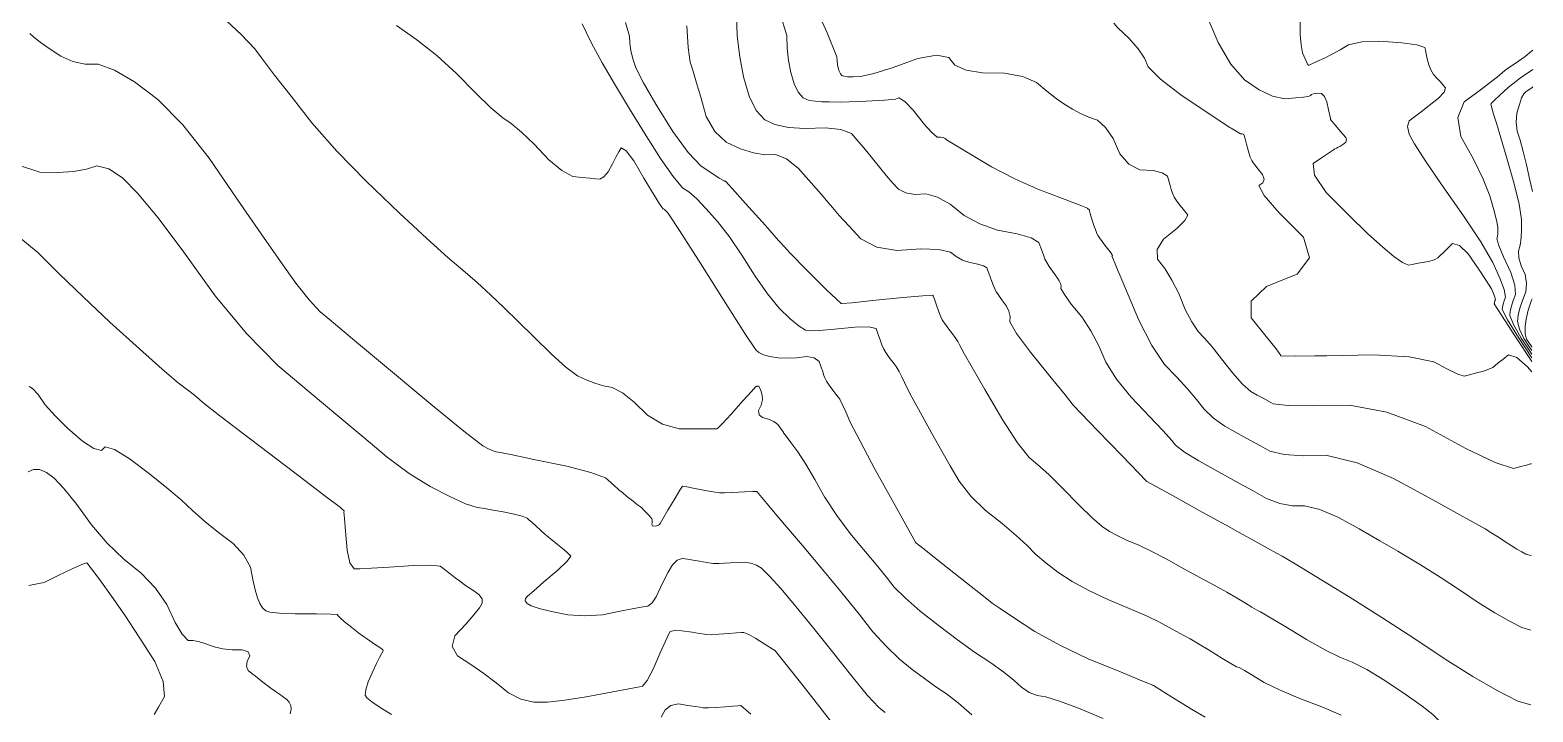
# Model space of a CAD drawing. Header units: inches. Extents: x 1337389 to 1347141, y 407035 to 414577.
# Drawn here: x 1346448 to 1347129, y 410842 to 411151 of the extents above; entities that cross this region are included whole.
import ezdxf

# ---------------------------------------------------------------- set-up
doc = ezdxf.new("R2010")
doc.units = ezdxf.units.IN
doc.header["$MEASUREMENT"] = 0
doc.layers.add('Topo', color=7, linetype='Continuous', lineweight=15, true_color=0x459900)

msp = doc.modelspace()

# ---------------------------------------------------------------- linework, layer by layer
at = {"layer": 'Topo'}
for p, q in [((1346897.971, 411081.7718, 915), (1346902.504, 411079.7631, 915)), ((1347128.6785, 411007.2585, 950), (1347128.575, 411007.376, 950))]:
    msp.add_line(p, q, dxfattribs=at)
for points, elevation in [([(1346845.521, 411136.107), (1346839.2111, 411133.8839), (1346830.5411, 411131.191), (1346824.4931, 411129.784), (1346821.065, 411129.6612), (1346818.5129, 411129.7), (1346816.8341, 411129.8999), (1346816.0309, 411130.2609), (1346815.3511, 411131.0078), (1346814.796, 411132.14), (1346814.3639, 411133.6579), (1346814.0549, 411135.243), (1346813.8688, 411136.896), (1346813.8039, 411138.6161), (1346809.2811, 411149.5242), (1346800.2969, 411169.6202)], 920), ([(1347006.9839, 411122.897), (1347005.074, 411123.794), (1346998.4231, 411128.2731), (1346992.2198, 411135.3961), (1346986.465, 411145.164), (1346981.1561, 411157.576), (1346976.8011, 411166.6222), (1346973.4059, 411172.2889)], 930), ([(1346534.9491, 411157.0879), (1346543.8379, 411148.783), (1346550.0249, 411142.277), (1346553.509, 411137.5689), (1346558.972, 411130.4193), (1346566.412, 411120.8249), (1346575.83, 411108.7889), (1346587.1629, 411095.948), (1346600.4119, 411082.3029), (1346615.577, 411067.8529), (1346627.944, 411056.3329), (1346637.5139, 411047.7421), (1346644.286, 411042.0798), (1346650.7551, 411036.428), (1346656.9212, 411030.7839), (1346662.784, 411025.1481), (1346669.3241, 411018.7979), (1346676.5399, 411011.7311), (1346684.4329, 411003.949), (1346691.0039, 410998.1202), (1346696.254, 410994.244), (1346700.182, 410992.322), (1346704.108, 410990.8041), (1346708.0309, 410989.69), (1346711.953, 410988.9819), (1346716.585, 410986.5179), (1346721.928, 410982.298), (1346727.9831, 410976.323), (1346734.779, 410972.303), (1346742.3171, 410970.2372), (1346750.5979, 410970.126), (1346756.2769, 410970.1219), (1346759.3558, 410970.2271), (1346759.8349, 410970.4401), (1346761.9948, 410972.6398), (1346765.8381, 410976.827), (1346771.362, 410983.0009), (1346775.1092, 410987.159), (1346777.0781, 410989.3029), (1346777.269, 410989.4299), (1346777.4661, 410989.506), (1346777.6699, 410989.53), (1346777.8811, 410989.5021), (1346778.07, 410989.489), (1346778.237, 410989.49), (1346778.3831, 410989.5049), (1346778.7149, 410988.8412), (1346779.233, 410987.4988), (1346779.937, 410985.4791), (1346780.0169, 410983.298), (1346779.4731, 410980.9571), (1346778.305, 410978.4538), (1346778.4761, 410976.557), (1346779.9869, 410975.2669), (1346782.8381, 410974.583), (1346785.154, 410973.5631), (1346786.9371, 410972.208), (1346788.186, 410970.5179), (1346789.0259, 410969.38), (1346789.4569, 410968.797), (1346789.4799, 410968.7668), (1346789.516, 410968.6968), (1346789.5659, 410968.589), (1346789.63, 410968.4422), (1346790.7369, 410966.9229), (1346792.887, 410964.0339), (1346796.0809, 410959.773), (1346799.7231, 410954.1981), (1346803.8131, 410947.309), (1346808.3521, 410939.1048), (1346808.4531, 410938.949)], 885), ([(1346808.647, 411106.588), (1346808.589, 411106.5939), (1346799.4392, 411106.267), (1346791.8011, 411106.7401), (1346785.674, 411108.0139), (1346781.0581, 411110.0891), (1346777.154, 411114.378), (1346773.963, 411120.882), (1346771.485, 411129.5999), (1346769.7102, 411138.7061), (1346768.6389, 411148.1991), (1346768.271, 411158.0799)], 910), ([(1346787.9501, 411158.6269), (1346791.0379, 411148.3481), (1346791.2541, 411142.5471), (1346791.883, 411136.9739), (1346792.9249, 411131.6289), (1346794.38, 411126.5109), (1346796.253, 411122.6931), (1346798.5438, 411120.1749), (1346801.2538, 411118.9569), (1346806.9131, 411118.2829), (1346810.3991, 411118.2298)], 915), ([(1346448.0189, 411149.286), (1346449.822, 411147.6578), (1346452.7731, 411145.3991), (1346456.873, 411142.508), (1346462.1219, 411138.9869), (1346467.565, 411136.625), (1346473.202, 411135.424), (1346479.0342, 411135.383), (1346486.4541, 411132.695), (1346495.4639, 411127.3609), (1346506.0633, 411119.3792), (1346517.362, 411107.8608), (1346529.363, 411092.806), (1346542.0639, 411074.213), (1346552.847, 411058.5882), (1346561.7119, 411045.9299), (1346568.66, 411036.2401), (1346574.6309, 411028.655), (1346579.625, 411023.1749), (1346583.6428, 411019.8), (1346593.3381, 411011.701), (1346608.711, 410998.8771), (1346629.7631, 410981.328), (1346644.648, 410969.197), (1346653.366, 410962.483), (1346655.9181, 410961.1869), (1346657.9389, 410960.281), (1346659.4308, 410959.7659), (1346660.3919, 410959.6421), (1346666.0459, 410958.5121), (1346676.392, 410956.3759), (1346691.4319, 410953.2351), (1346702.2661, 410950.4339), (1346708.8951, 410947.973), (1346711.319, 410945.852), (1346713.1679, 410944.224), (1346714.444, 410943.089), (1346715.145, 410942.447), (1346716.543, 410941.2907), (1346718.6361, 410939.6201), (1346721.426, 410937.4342), (1346723.469, 410935.8271), (1346724.767, 410934.797), (1346725.32, 410934.3451), (1346726.122, 410933.58), (1346727.1749, 410932.503), (1346728.477, 410931.1131), (1346729.3912, 410930.0671), (1346729.9148, 410929.3648), (1346730.051, 410929.007), (1346730.0869, 410928.4681), (1346730.023, 410927.749), (1346729.8593, 410926.8479), (1346730.142, 410926.307), (1346730.8721, 410926.1249), (1346732.0488, 410926.3021), (1346732.8981, 410926.566), (1346733.4169, 410926.917), (1346733.608, 410927.3561), (1346734.8369, 410929.4829), (1346737.104, 410933.3001), (1346740.4092, 410938.8059), (1346742.6381, 410942.4731), (1346743.7919, 410944.2999), (1346743.871, 410944.2879), (1346745.753, 410943.932), (1346749.438, 410943.2308), (1346754.9271, 410942.1869), (1346758.656, 410941.496), (1346760.6239, 410941.1581), (1346760.832, 410941.174), (1346762.7891, 410941.256), (1346766.495, 410941.404), (1346771.95, 410941.6192), (1346775.6109, 410941.7461), (1346777.4788, 410941.7859), (1346777.555, 410941.7379), (1346782.058, 410936.4158), (1346787.507, 410929.9509)], 880), ([(1346980.662, 410839.537), (1346974.4109, 410843.27), (1346965.8329, 410848.567), (1346960.0939, 410852.1111), (1346957.193, 410853.8999), (1346957.1309, 410853.9341), (1346957.0601, 410853.9729), (1346956.982, 410854.0159), (1346956.895, 410854.0641), (1346951.98, 410856.087), (1346942.236, 410860.0842), (1346927.662, 410866.056), (1346914.73, 410872.1661), (1346903.438, 410878.4119), (1346893.788, 410884.795), (1346887.3381, 410889.0658), (1346884.0901, 410891.2261), (1346884.044, 410891.274), (1346880.1759, 410894.3469), (1346872.4868, 410900.443), (1346860.9751, 410909.5641), (1346853.291, 410915.6619), (1346849.4341, 410918.737), (1346849.4039, 410918.79), (1346846.325, 410924.3481), (1346840.1971, 410935.4111), (1346831.0222, 410951.9789), (1346824.2298, 410964.587), (1346819.8232, 410973.234), (1346817.8, 410977.921), (1346816.2099, 410981.366), (1346815.0541, 410983.569), (1346814.33, 410984.532), (1346813.3009, 410985.9131), (1346811.9672, 410987.714), (1346810.328, 410989.9329), (1346809.1031, 410991.781), (1346808.2931, 410993.2572), (1346807.8981, 410994.3609), (1346807.3291, 410995.9741), (1346806.5851, 410998.097), (1346805.667, 411000.7289), (1346803.5091, 411002.3249), (1346800.1091, 411002.8862), (1346795.4691, 411002.4092), (1346791.1381, 411002.2549), (1346787.116, 411002.424), (1346783.403, 411002.9151), (1346780.4869, 411003.6751), (1346778.3671, 411004.706), (1346777.044, 411006.0059), (1346772.0479, 411013.4151), (1346763.378, 411026.9339), (1346751.035, 411046.5611), (1346742.5149, 411059.9771), (1346737.8171, 411067.181), (1346736.941, 411068.174), (1346736.193, 411068.942), (1346735.5729, 411069.4859), (1346735.08, 411069.806), (1346734.34, 411070.6779), (1346733.3509, 411072.1031), (1346732.1149, 411074.0789), (1346729.7589, 411077.9769), (1346726.284, 411083.795), (1346721.69, 411091.534), (1346718.2779, 411096.0821), (1346716.0478, 411097.4388), (1346715, 411095.6042), (1346713.6629, 411093.1838), (1346712.0374, 411090.1789), (1346710.121, 411086.5891), (1346708.214, 411084.2721), (1346706.316, 411083.229), (1346704.4272, 411083.4598), (1346701.7701, 411083.7531), (1346698.3449, 411084.1058), (1346694.1508, 411084.5211), (1346689.1259, 411087.152), (1346683.2719, 411091.9988), (1346676.587, 411099.0629), (1346670.8759, 411104.5841), (1346666.1389, 411108.5641), (1346662.376, 411111.002), (1346656.9971, 411115.5829), (1346650.0021, 411122.308), (1346641.3901, 411131.1779), (1346632.5461, 411139.227), (1346623.47, 411146.456), (1346614.161, 411152.8648)], 890), ([(1346698.366, 411153.592), (1346702.3591, 411145.2), (1346707.374, 411135.919), (1346713.4111, 411125.7488), (1346719.823, 411115.1531), (1346726.611, 411104.1278), (1346733.7751, 411092.677), (1346739.5021, 411084.4252), (1346743.7919, 411079.3719), (1346746.6461, 411077.518), (1346750.239, 411074.3651), (1346754.5731, 411069.914), (1346759.646, 411064.1631), (1346765.0291, 411057.148), (1346770.7221, 411048.866), (1346776.726, 411039.32), (1346782.377, 411031.334), (1346787.6769, 411024.91), (1346792.625, 411020.047), (1346796.589, 411016.7169), (1346799.571, 411014.9201), (1346801.5691, 411014.6559), (1346805.9461, 411014.7921), (1346812.701, 411015.329), (1346821.836, 411016.266), (1346828.0991, 411016.3939), (1346831.4911, 411015.7109), (1346832.011, 411014.219), (1346832.6249, 411012.4781), (1346833.333, 411010.487), (1346834.1351, 411008.2479), (1346834.9852, 411006.3279), (1346835.884, 411004.726), (1346836.831, 411003.444), (1346837.9379, 411001.957), (1346839.203, 411000.2659), (1346840.6269, 410998.372), (1346841.9589, 410996.2228), (1346843.1991, 410993.8211), (1346844.3461, 410991.1641), (1346846.8449, 410986.2608), (1346850.6949, 410979.1132), (1346855.8971, 410969.72), (1346860.7099, 410961.1392), (1346865.133, 410953.372), (1346869.1672, 410946.4173), (1346874.4189, 410939.751), (1346880.8891, 410933.3711), (1346888.5771, 410927.2798), (1346894.9461, 410921.9309), (1346899.9948, 410917.326), (1346903.725, 410913.464), (1346908.3578, 410909.4699), (1346913.8939, 410905.3429), (1346920.3342, 410901.084), (1346927.8679, 410896.9161), (1346936.4971, 410892.8391), (1346946.2221, 410888.8539), (1346954.043, 410885.4591), (1346959.9612, 410882.6529), (1346963.977, 410880.437), (1346967.619, 410878.427), (1346970.888, 410876.624), (1346973.7841, 410875.0259), (1346977.619, 410872.7852), (1346982.3949, 410869.8978), (1346988.1112, 410866.368), (1346992.277, 410863.8811), (1346994.892, 410862.437), (1346995.957, 410862.0362), (1346998.3831, 410860.7241), (1347002.1709, 410858.501), (1347007.3201, 410855.3681), (1347014.2669, 410851.954), (1347023.0132, 410848.2569), (1347033.558, 410844.28), (1347042.2072, 410840.5422)], 895), ([(1347005.729, 410887.303), (1347005.1971, 410887.503), (1347003.8909, 410888.2249), (1347001.8109, 410889.4671), (1346998.9571, 410891.229), (1346995.145, 410893.458), (1346990.3738, 410896.153), (1346984.6459, 410899.3131), (1346978.1781, 410902.882), (1346970.9719, 410906.8579), (1346963.028, 410911.2418), (1346956.106, 410914.831), (1346950.2081, 410917.624), (1346945.332, 410919.622), (1346941.0061, 410921.666), (1346937.2291, 410923.7559), (1346933.9998, 410925.8909), (1346929.3771, 410929.8731), (1346923.3588, 410935.7019), (1346915.9458, 410943.3781), (1346909.7159, 410949.516), (1346904.6679, 410954.1161), (1346900.8032, 410957.179), (1346895.5468, 410963.8389), (1346888.9001, 410974.0981), (1346880.863, 410987.9541), (1346875.0951, 410997.9309), (1346871.5971, 411004.0291), (1346870.368, 411006.247), (1346869.459, 411007.9348), (1346868.8691, 411009.0931), (1346868.598, 411009.7209), (1346867.7089, 411011.0811), (1346866.2011, 411013.175), (1346864.076, 411016.0009), (1346862.5741, 411018.001), (1346861.6949, 411019.1729), (1346861.44, 411019.5189), (1346860.8671, 411020.875), (1346859.9759, 411023.2402), (1346858.7679, 411026.6138), (1346857.9221, 411028.9808), (1346857.437, 411030.341), (1346857.3141, 411030.6941), (1346852.6889, 411030.4621), (1346843.562, 411029.647), (1346829.9331, 411028.249), (1346820.7529, 411027.3289), (1346816.0208, 411026.8881), (1346815.7381, 411026.9249), (1346813.4349, 411029.0281), (1346809.112, 411033.197), (1346802.7689, 411039.4311), (1346797.8921, 411044.2799), (1346794.4799, 411047.7441), (1346792.533, 411049.8229), (1346791.2042, 411051.249), (1346790.492, 411052.022), (1346790.398, 411052.142), (1346787.3449, 411055.5659), (1346781.3342, 411062.2939), (1346772.364, 411072.3251), (1346766.334, 411079.011), (1346763.2441, 411082.3509), (1346763.093, 411082.3458), (1346762.89, 411082.3881), (1346762.636, 411082.4779), (1346762.3309, 411082.615), (1346760.49, 411083.7699), (1346757.1132, 411085.9429), (1346752.201, 411089.1339), (1346746.326, 411095.4181), (1346739.4881, 411104.795), (1346731.6868, 411117.2661), (1346726.0621, 411126.9219), (1346722.612, 411133.7629), (1346721.3381, 411137.7902), (1346720.452, 411141.5101), (1346719.9519, 411144.9221), (1346719.8401, 411148.0272), (1346717.91, 411154.2869)], 900), ([(1347128.1189, 410845.1767), (1347122.2621, 410846.844), (1347112.904, 410851.6389), (1347101.946, 410857.9949), (1347089.388, 410865.9109), (1347075.231, 410875.388), (1347060.7391, 410884.779), (1347045.9121, 410894.084), (1347030.7519, 410903.304), (1347020.6369, 410909.4551), (1347015.5672, 410912.537), (1347015.5308, 410912.5554), (1347015.495, 410912.5642), (1347013.302, 410913.767), (1347008.9432, 410916.174), (1347002.411, 410919.7851), (1346997.386, 410922.562), (1346993.867, 410924.5059), (1346991.8541, 410925.616), (1346986.5541, 410928.5411), (1346977.9671, 410933.279), (1346966.094, 410939.8309), (1346958.1691, 410944.203), (1346954.1929, 410946.395), (1346954.1556, 410946.4106), (1346954.1151, 410946.4334), (1346950.3958, 410950.2771), (1346942.9929, 410957.9401), (1346931.8973, 410969.43), (1346924.4858, 410977.1009), (1346920.7591, 410980.953), (1346920.717, 410980.986), (1346920.6401, 410981.0918), (1346920.5299, 410981.27), (1346920.3839, 410981.521), (1346917.1531, 410985.5341), (1346910.836, 410993.309), (1346901.4331, 411004.847), (1346895.201, 411013.317), (1346892.1411, 411018.7198), (1346892.2509, 411021.056), (1346891.7388, 411023.42), (1346890.6041, 411025.8111), (1346888.847, 411028.2321), (1346887.4931, 411030.1061), (1346886.5411, 411031.4331), (1346885.9929, 411032.215), (1346885.279, 411033.6569), (1346884.4008, 411035.7599), (1346883.359, 411038.523), (1346882.551, 411040.6812), (1346881.977, 411042.2328), (1346881.6372, 411043.1809), (1346880.189, 411044.0391), (1346877.635, 411044.807), (1346873.972, 411045.4849), (1346870.6849, 411046.6228), (1346867.773, 411048.2211), (1346865.237, 411050.2802), (1346859.925, 411051.4331), (1346851.839, 411051.681), (1346840.979, 411051.0241), (1346831.9048, 411052.544), (1346824.619, 411056.24), (1346819.1199, 411062.1119), (1346814.8271, 411066.8252), (1346811.7409, 411070.3773), (1346809.8611, 411072.7699), (1346806.6728, 411076.529), (1346802.1759, 411081.6549), (1346796.371, 411088.1471), (1346790.9509, 411092.4199), (1346785.916, 411094.4732), (1346781.266, 411094.3059), (1346775.9921, 411095.173), (1346770.0931, 411097.071), (1346763.571, 411100.003), (1346758.3969, 411104.865), (1346754.569, 411111.6589), (1346752.0892, 411120.3828), (1346750.0549, 411127.4012), (1346748.468, 411132.7122), (1346747.3281, 411136.317), (1346746.4139, 411142.9809), (1346745.725, 411152.7059)], 905), ([(1346992.342, 411106.37), (1346991.826, 411106.681), (1346982.8249, 411112.5701), (1346969.67, 411121.43), (1346960.3451, 411128.633), (1346954.8511, 411134.179), (1346953.1881, 411138.0689), (1346950.305, 411142.3379), (1346946.2021, 411146.9859), (1346940.8809, 411152.0129), (1346939.1749, 411153.9392)], 925), ([(1347128.6614, 411002.3076), (1347122.545, 411011.5517), (1347117.5528, 411019.5711), (1347115.134, 411024.1791), (1347115.2862, 411025.3748), (1347115.603, 411026.721), (1347116.084, 411028.2169), (1347116.7292, 411029.862), (1347116.0891, 411033.285), (1347114.163, 411038.4849), (1347110.952, 411045.4629), (1347105.48, 411054.8499), (1347097.749, 411066.646), (1347087.7581, 411080.8501), (1347080.3121, 411091.746), (1347075.41, 411099.334), (1347073.0529, 411103.6121), (1347072.28, 411107.0571), (1347073.0922, 411109.668), (1347075.4891, 411111.4449), (1347078.506, 411113.7541), (1347082.1441, 411116.5962), (1347086.402, 411119.9689), (1347088.8741, 411122.64), (1347089.56, 411124.6079), (1347088.4591, 411125.873), (1347087.192, 411127.3059), (1347085.758, 411128.9052), (1347084.158, 411130.6721), (1347082.8789, 411132.742), (1347081.921, 411135.116), (1347081.2841, 411137.793), (1347080.7722, 411139.995), (1347080.3851, 411141.72), (1347080.1222, 411142.97), (1347076.567, 411144.0522), (1347069.7201, 411144.9681), (1347059.5788, 411145.7169), (1347051.5531, 411145.455), (1347045.64, 411144.1839), (1347041.8409, 411141.902), (1347038.169, 411139.8609), (1347034.6261, 411138.061), (1347031.21, 411136.5029), (1347028.897, 411135.461), (1347027.6859, 411134.936), (1347027.5771, 411134.9281), (1347027.4561, 411134.9548), (1347027.323, 411135.0179), (1347027.177, 411135.116), (1347026.708, 411136.0511), (1347025.9149, 411137.8229), (1347024.7989, 411140.4319), (1347024.052, 411144.07), (1347023.672, 411148.7358), (1347023.66, 411154.4309)], 935), ([(1347129.143, 411141.7704), (1347128.556, 411141.2589), (1347125.5932, 411138.8939), (1347122.6261, 411136.7411), (1347119.656, 411134.8003), (1347117.2051, 411133.0799), (1347115.275, 411131.58), (1347113.8629, 411130.3011), (1347110.5129, 411127.6609), (1347105.2229, 411123.6609), (1347097.993, 411118.3), (1347095.071, 411111.2811), (1347096.456, 411102.605), (1347102.1491, 411092.272), (1347106.5431, 411083.2948), (1347109.6389, 411075.675), (1347111.4381, 411069.411), (1347112.641, 411064.689), (1347113.25, 411061.508), (1347113.2638, 411059.867), (1347113.1881, 411058.448), (1347113.0209, 411057.2499), (1347112.765, 411056.273), (1347113.6919, 411053.2351), (1347115.8029, 411048.1361), (1347119.0982, 411040.9761), (1347120.9339, 411035.281), (1347121.3099, 411031.0529), (1347120.227, 411028.2899), (1347119.4188, 411025.7781), (1347118.887, 411023.5181), (1347118.631, 411021.5091), (1347120.267, 411017.4381), (1347123.796, 411011.3059), (1347128.6671, 411003.9448)], 940), ([(1346899.3249, 411129.1681), (1346897.818, 411129.8061), (1346889.673, 411131.2321), (1346879.788, 411131.3719), (1346872.2969, 411132.6131), (1346867.199, 411134.9548), (1346864.4952, 411138.397), (1346858.9289, 411139.366), (1346850.5012, 411137.862), (1346845.521, 411136.107)], 920), ([(1347128.496, 410954.4006), (1347128.0371, 410954.28), (1347126.26, 410953.806), (1347123.6742, 410953.114), (1347120.2812, 410952.2019), (1347111.957, 410954.915), (1347098.7011, 410961.252), (1347080.5152, 410971.2139), (1347062.969, 410977.7629), (1347046.0621, 410980.9), (1347029.7953, 410980.625), (1347018.2459, 410980.8319), (1347011.4129, 410981.5199), (1347009.2979, 410982.689), (1347006.9051, 410984.0119), (1347004.2361, 410985.488), (1347001.288, 410987.1169), (1346997.6121, 410990.406), (1346993.206, 410995.356), (1346988.0699, 411001.965), (1346983.7241, 411007.328), (1346980.168, 411011.4449), (1346977.4022, 411014.3149), (1346974.5548, 411018.6029), (1346971.627, 411024.3089), (1346968.6201, 411031.4321), (1346965.526, 411037.5841), (1346962.347, 411042.7628), (1346959.081, 411046.9711), (1346958.887, 411051.406), (1346961.7641, 411056.0691), (1346967.712, 411060.959), (1346971.3689, 411064.6079), (1346972.7329, 411067.0141), (1346971.805, 411068.1801), (1346970.6712, 411069.618), (1346969.3301, 411071.331), (1346967.7828, 411073.318), (1346966.5921, 411075.1961), (1346965.7558, 411076.966), (1346965.276, 411078.628), (1346964.7569, 411080.46), (1346964.2, 411082.4611), (1346963.6048, 411084.6319), (1346961.217, 411086.208), (1346957.0381, 411087.19), (1346951.0669, 411087.5771), (1346946.049, 411090.1119), (1346941.985, 411094.7939), (1346938.8749, 411101.6219), (1346935.486, 411106.6677), (1346931.82, 411109.9309), (1346927.875, 411111.4112), (1346924.093, 411113.0869), (1346920.4721, 411114.9591), (1346917.0141, 411117.026), (1346913.1531, 411119.737), (1346908.89, 411123.0927), (1346904.224, 411127.0929), (1346899.3249, 411129.1681)], 920), ([(1347127.6089, 411007.1909), (1347125.0481, 411011.061), (1347122.9811, 411015.3059), (1347122.1278, 411018.8389), (1347122.488, 411021.661), (1347123.2351, 411024.835), (1347124.3689, 411028.3629), (1347125.8911, 411032.2442), (1347126.2971, 411036.1521), (1347125.588, 411040.089), (1347123.763, 411044.0538), (1347122.7808, 411047.5902), (1347122.6419, 411050.6971), (1347123.346, 411053.3749), (1347123.803, 411056.6591), (1347124.011, 411060.549), (1347123.972, 411065.0442), (1347122.8311, 411071.9279), (1347120.586, 411081.2), (1347117.2391, 411092.86), (1347114.574, 411102.0031), (1347112.5929, 411108.6289), (1347111.294, 411112.738), (1347110.4589, 411115.5859), (1347110.088, 411117.175), (1347110.1802, 411117.5029), (1347111.5191, 411118.88), (1347114.1062, 411121.3071), (1347117.9411, 411124.783), (1347123.5571, 411129.0999), (1347129.1126, 411132.9732)], 945), ([(1347128.6558, 411000.6707), (1347121.2941, 411011.797), (1347114.839, 411021.7041), (1347111.637, 411026.8491), (1347111.6858, 411027.2319), (1347111.7871, 411027.6641), (1347111.9411, 411028.144), (1347112.148, 411028.6709), (1347111.943, 411029.7692), (1347111.3249, 411031.4359), (1347110.2961, 411033.6739), (1347108.022, 411037.4219), (1347104.504, 411042.6821), (1347099.7419, 411049.4519), (1347095.8169, 411053.2479), (1347092.7301, 411054.07), (1347090.481, 411051.918), (1347088.6249, 411050.1269), (1347087.163, 411048.699), (1347086.095, 411047.6331), (1347084.3709, 411046.744), (1347081.9898, 411046.0318), (1347078.954, 411045.4969), (1347076.413, 411045.0369), (1347074.369, 411044.6529), (1347072.821, 411044.3441), (1347070.0871, 411045.543), (1347066.166, 411048.25), (1347061.0601, 411052.467), (1347054.25, 411058.699), (1347045.7359, 411066.947), (1347035.519, 411077.211), (1347030.134, 411085.0249), (1347029.5821, 411090.3881), (1347033.8619, 411093.3009), (1347036.9339, 411095.3661), (1347038.7961, 411096.5821), (1347039.449, 411096.951), (1347040.1449, 411097.329), (1347040.884, 411097.7169), (1347041.6651, 411098.114), (1347042.518, 411098.6411), (1347043.4419, 411099.3), (1347044.438, 411100.088), (1347044.7281, 411101.0441), (1347044.3131, 411102.1649), (1347043.193, 411103.4529), (1347041.939, 411104.9031), (1347040.5519, 411106.5152), (1347039.031, 411108.2888), (1347037.993, 411109.5751), (1347037.4359, 411110.374), (1347037.3619, 411110.6851), (1347037.058, 411112.1079), (1347036.523, 411114.642), (1347035.7581, 411118.288), (1347034.7039, 411120.7579), (1347033.3619, 411122.053), (1347031.732, 411122.174), (1347030.441, 411122.1321), (1347029.49, 411121.927), (1347028.879, 411121.5599), (1347028.289, 411121.232), (1347027.7189, 411120.943), (1347027.17, 411120.6921), (1347025.149, 411120.4), (1347021.6551, 411120.066), (1347016.6899, 411119.6899), (1347011.1631, 411120.9331), (1347006.9839, 411122.897)], 930), ([(1347128.9216, 411077.6528), (1347127.676, 411082.8589), (1347126.179, 411089.8169), (1347124.7439, 411095.837), (1347123.3731, 411100.918), (1347122.0639, 411105.06), (1347121.5621, 411109.149), (1347121.8681, 411113.184), (1347122.9801, 411117.1661), (1347124.03, 411120.099), (1347125.0172, 411121.985), (1347125.9409, 411122.822), (1347128.8321, 411124.867), (1347129.0852, 411125.0365)], 950), ([(1346810.3991, 411118.2298), (1346815.521, 411118.1521), (1346827.078, 411118.5661), (1346835.3181, 411119.0299), (1346840.2399, 411119.545), (1346841.844, 411120.11), (1346844.512, 411118.4511), (1346848.245, 411114.568), (1346852.8251, 411108.739)], 915), ([(1346852.8251, 411108.739), (1346853.0429, 411108.4609), (1346856.716, 411104.3821), (1346859.265, 411102.333), (1346860.6899, 411102.3132), (1346861.864, 411102.1071), (1346862.7871, 411101.7161), (1346863.46, 411101.1401), (1346867.1811, 411098.799), (1346873.9521, 411094.693), (1346883.7709, 411088.823), (1346894.051, 411083.5089), (1346897.971, 411081.7718)], 915), ([(1346827.3831, 411095.789), (1346826.001, 411097.4921), (1346823.019, 411101.0151), (1346820.3782, 411103.9678), (1346815.5679, 411105.828), (1346808.647, 411106.588)], 910), ([(1347015.8751, 411037.608), (1347022.3601, 411040.236), (1347027.9308, 411047.682), (1347025.196, 411056.9509), (1347014.1549, 411068.0428), (1347007.3989, 411075.8492), (1347004.928, 411080.369), (1347006.742, 411081.604), (1347007.3011, 411083.265), (1347006.6031, 411085.3539), (1347004.6501, 411087.869), (1347003.1832, 411089.7629), (1347002.2011, 411091.0341), (1347001.7049, 411091.6819), (1347001.0619, 411093.255), (1347000.2729, 411095.7511), (1346999.3381, 411099.1699), (1346998.676, 411101.5919), (1346998.2878, 411103.0162), (1346998.175, 411103.442), (1346997.8681, 411103.7081), (1346997.368, 411103.8151), (1346996.674, 411103.7631), (1346992.342, 411106.37)], 925), ([(1347046.317, 410927.1111), (1347040.7529, 410930.1589), (1347032.521, 410933.6449), (1347025.6891, 410935.3429), (1347020.2571, 410935.2511), (1347014.5029, 410936.3691), (1347008.425, 410938.6971), (1347002.0249, 410942.2351), (1346994.785, 410946.2371), (1346986.7069, 410950.7041), (1346977.7891, 410955.6341), (1346971.2751, 410959.653), (1346967.1649, 410962.7601), (1346965.4589, 410964.9551), (1346961.539, 410969.306), (1346955.404, 410975.813), (1346947.054, 410984.4761), (1346940.456, 410992.6929), (1346935.6108, 411000.4641), (1346932.5179, 411007.789), (1346928.879, 411014.6049), (1346924.6919, 411020.911), (1346919.9581, 411026.7073), (1346916.822, 411030.9669), (1346915.2808, 411033.6899), (1346915.337, 411034.8771), (1346915.0862, 411036.0659), (1346914.528, 411037.2571), (1346913.6619, 411038.4491), (1346912.6121, 411039.9179), (1346911.3769, 411041.6621), (1346909.958, 411043.6839), (1346908.836, 411045.4991), (1346908.01, 411047.107), (1346907.4811, 411048.5101), (1346906.8511, 411050.2179), (1346906.1199, 411052.232), (1346905.2868, 411054.5508), (1346901.7449, 411056.6508), (1346895.4922, 411058.531), (1346886.5281, 411060.1909), (1346878.483, 411062.9769), (1346871.3558, 411066.8881), (1346865.1469, 411071.9259), (1346859.3641, 411075.185), (1346854.007, 411076.6661), (1346849.076, 411076.367), (1346844.9559, 411077.057), (1346841.648, 411078.735), (1346839.1512, 411081.4021), (1346836.265, 411084.7341), (1346832.9889, 411088.7332), (1346829.3241, 411093.3978), (1346827.3831, 411095.789)], 910), ([(1346441.9919, 411089.9409), (1346452.6761, 411086.4061), (1346460.8861, 411086.348), (1346467.9209, 411086.8049), (1346473.78, 411087.7761), (1346478.4639, 411089.2609), (1346483.872, 411087.9541), (1346490.0039, 411083.853), (1346496.8588, 411076.9589), (1346506.1571, 411065.77), (1346517.8978, 411050.284), (1346532.0809, 411030.5011), (1346546.2589, 411013.3459), (1346560.4319, 410998.818), (1346574.599, 410986.9171), (1346587.57, 410976.0439), (1346599.345, 410966.1969), (1346609.9252, 410957.3789), (1346619.959, 410949.9849), (1346629.4469, 410944.017), (1346638.3911, 410939.4729), (1346645.4771, 410936.2989), (1346650.7039, 410934.493), (1346654.0741, 410934.0571), (1346658.001, 410933.415), (1346662.4858, 410932.5669), (1346667.528, 410931.514), (1346671.1611, 410930.5751), (1346673.3829, 410929.7499), (1346674.196, 410929.039), (1346675.494, 410927.8718), (1346677.2779, 410926.2507), (1346679.5468, 410924.174), (1346681.4122, 410922.5141), (1346682.8709, 410921.271), (1346683.925, 410920.4462), (1346685.375, 410919.2831), (1346687.223, 410917.7829), (1346689.4668, 410915.946), (1346691.2011, 410914.467), (1346692.425, 410913.3469), (1346693.1389, 410912.5852), (1346691.475, 410910.255), (1346687.4341, 410906.3569), (1346681.014, 410900.89), (1346676.405, 410896.8949), (1346673.607, 410894.371), (1346672.62, 410893.318), (1346672.5498, 410892.2449), (1346673.397, 410891.1521), (1346675.1611, 410890.0379), (1346678.8302, 410888.7971), (1346684.4029, 410887.428), (1346691.8799, 410885.9319), (1346699.5771, 410885.4619), (1346707.4921, 410886.0179), (1346715.627, 410887.6001), (1346721.767, 410888.762), (1346725.9131, 410889.5049), (1346728.064, 410889.8281), (1346730.072, 410891.361), (1346731.938, 410894.104), (1346733.6599, 410898.0579), (1346735.4671, 410901.7909), (1346737.3592, 410905.304), (1346739.335, 410908.5961), (1346741.4341, 410910.671), (1346743.657, 410911.5282), (1346746.0019, 410911.1678), (1346748.642, 410910.723), (1346751.5761, 410910.1931), (1346754.804, 410909.5789), (1346757.758, 410909.231), (1346760.438, 410909.1481), (1346762.8449, 410909.3321), (1346765.5371, 410909.498), (1346768.5141, 410909.645), (1346771.776, 410909.7731), (1346774.7011, 410909.3861), (1346777.2889, 410908.4829), (1346779.541, 410907.064), (1346783.2719, 410903.469), (1346788.4821, 410897.698), (1346795.1722, 410889.7499), (1346802.7341, 410880.5081), (1346811.1669, 410869.9722), (1346820.471, 410858.142), (1346827.6449, 410849.484), (1346832.6887, 410843.9989), (1346835.602, 410841.6869)], 875), ([(1346902.504, 411079.7631), (1346904.7921, 411078.7501), (1346915.9931, 411074.5471), (1346923.4891, 411071.6809), (1346927.2809, 411070.1521), (1346927.3679, 411069.9614), (1346927.4822, 411069.8301), (1346927.6219, 411069.7589), (1346927.789, 411069.7482), (1346927.9061, 411069.7209), (1346927.973, 411069.677), (1346927.9898, 411069.6161), (1346928.1721, 411068.9839), (1346928.519, 411067.7821), (1346929.031, 411066.0089), (1346929.599, 411064.1939), (1346930.2239, 411062.3368), (1346930.905, 411060.439), (1346931.3651, 411059.1589), (1346931.6019, 411058.4968), (1346931.6181, 411058.4549), (1346932.022, 411057.8679)], 915), ([(1346444.2151, 411056.2491), (1346451.6787, 411050.1211), (1346461.3119, 411040.4341), (1346472.2061, 411029.912), (1346484.36, 411018.5562), (1346497.7751, 411006.3661), (1346508.096, 410997.1969), (1346515.3239, 410991.0508), (1346519.458, 410987.928), (1346522.688, 410985.3978), (1346525.0119, 410983.4631), (1346526.4321, 410982.1219), (1346534.0941, 410976.1339), (1346547.9991, 410965.498), (1346568.1459, 410950.2163), (1346581.753, 410939.8811), (1346588.8201, 410934.492), (1346589.346, 410934.05), (1346589.7331, 410933.7251), (1346589.9799, 410933.5179), (1346590.086, 410933.4289), (1346590.1912, 410933.3531), (1346590.292, 410933.2899), (1346590.391, 410933.24), (1346590.443, 410933.1161), (1346590.4479, 410932.918), (1346590.407, 410932.647), (1346590.6188, 410929.613), (1346591.085, 410923.816), (1346591.8038, 410915.257), (1346593.118, 410909.572), (1346595.0249, 410906.7629), (1346597.527, 410906.829), (1346602.8349, 410907.1021), (1346610.9492, 410907.5812), (1346621.8691, 410908.2669), (1346629.5281, 410908.4258), (1346633.9289, 410908.0581), (1346635.069, 410907.165), (1346636.6011, 410905.9741), (1346638.5229, 410904.4871), (1346640.8371, 410902.702), (1346642.7011, 410901.2919), (1346644.1159, 410900.2559), (1346645.0821, 410899.5932), (1346646.6502, 410898.5279), (1346648.8191, 410897.06), (1346651.5898, 410895.1898), (1346653.013, 410893.242), (1346653.0891, 410891.2181), (1346651.8169, 410889.1172), (1346649.3209, 410885.958), (1346645.6, 410881.742), (1346640.6541, 410876.4682), (1346639.3878, 410871.6689), (1346641.8019, 410867.347), (1346647.8962, 410863.4999), (1346653.7759, 410859.441), (1346659.4409, 410855.1698), (1346664.891, 410850.687), (1346670.579, 410847.737), (1346676.5061, 410846.321), (1346682.6711, 410846.4381), (1346690.56, 410847.251), (1346700.1731, 410848.76), (1346711.5101, 410850.9649), (1346719.5521, 410852.5071), (1346724.3, 410853.3879), (1346725.7521, 410853.606), (1346727.8049, 410856.24), (1346730.4581, 410861.292), (1346733.7119, 410868.7601), (1346736.0971, 410874.098), (1346737.6131, 410877.307), (1346738.261, 410878.386), (1346740.2298, 410878.8698), (1346743.5211, 410878.7571), (1346748.1339, 410878.048), (1346751.531, 410877.5139), (1346753.7129, 410877.1549), (1346754.6801, 410876.971), (1346756.8599, 410876.966), (1346760.2519, 410877.1391), (1346764.8581, 410877.4911), (1346768.2849, 410877.74), (1346770.5334, 410877.8852), (1346771.6019, 410877.9271), (1346773.7909, 410877.025), (1346777.099, 410875.1798), (1346781.5271, 410872.39), (1346784.4851, 410870.523), (1346785.9751, 410869.5772), (1346785.9951, 410869.554), (1346790.146, 410864.2761), (1346798.4289, 410853.746), (1346810.8429, 410837.9618)], 870), ([(1346932.022, 411057.8679), (1346932.812, 411056.7359), (1346933.9892, 411055.0591), (1346935.1739, 411053.4382), (1346936.367, 411051.875), (1346937.5668, 411050.3679), (1346938.3109, 411049.3181), (1346938.5999, 411048.7241), (1346938.4341, 411048.5869), (1346938.3529, 411048.4571), (1346938.359, 411048.3331), (1346938.45, 411048.2149), (1346940.525, 411043.3661), (1346944.584, 411033.7851), (1346950.627, 411019.4742), (1346956.5079, 411008.0098), (1346962.2279, 410999.395), (1346967.786, 410993.6291), (1346972.6321, 410988.3171), (1346976.7649, 410983.46), (1346980.1851, 410979.0581), (1346984.4429, 410975.03), (1346989.5391, 410971.3761), (1346995.4711, 410968.0957), (1347000.8451, 410965.125), (1347005.661, 410962.462), (1347009.9189, 410960.1089), (1347016.374, 410958.6011), (1347025.0261, 410957.9381), (1347035.876, 410958.1219), (1347049.5209, 410954.7309), (1347065.964, 410947.7669), (1347075.4829, 410942.552)], 915), ([(1347030.3759, 411003.268), (1347021.7081, 411003.164), (1347014.775, 411003.1851), (1347014.9279, 411003.394), (1347012.7549, 411006.3552), (1347008.2561, 411012.066), (1347001.4311, 411020.528), (1347001.5071, 411028.0439), (1347008.4831, 411034.6129), (1347015.8751, 411037.608)], 925), ([(1347125.684, 411016.6289), (1347126.0889, 411019.8041), (1347127.051, 411023.8929), (1347128.512, 411028.4359), (1347128.7538, 411029.0525)], 950), ([(1347128.575, 411007.376), (1347126.2989, 411010.8149), (1347125.6952, 411013.1728), (1347125.625, 411016.1692), (1347125.684, 411016.6289)], 950), ([(1347128.6728, 411005.6045), (1347128.3281, 411006.104), (1347127.6089, 411007.1909)], 945), ([(1347128.6395, 410995.9564), (1347126.7441, 410998.259), (1347121.7829, 411002.566), (1347118.023, 411003.6992), (1347115.4619, 411001.657), (1347113.4201, 411000.025), (1347111.897, 410998.8048), (1347110.894, 410997.996), (1347109.159, 410997.1759), (1347106.6939, 410996.345), (1347103.499, 410995.5051), (1347100.978, 410994.839), (1347099.131, 410994.349), (1347097.9579, 410994.0341), (1347095.0821, 410994.9711), (1347090.5019, 410997.1609), (1347084.2172, 411000.6031), (1347072.9931, 411002.7791), (1347056.8299, 411003.6891), (1347035.7261, 411003.3319), (1347030.3759, 411003.268)], 925), ([(1346597.3728, 410877.4381), (1346597.3214, 410877.476), (1346596.214, 410878.3771), (1346594.013, 410880.1693), (1346590.7148, 410882.853), (1346588.555, 410884.7269), (1346587.531, 410885.7919), (1346587.645, 410886.0462), (1346584.479, 410886.2379), (1346578.0339, 410886.368), (1346568.3091, 410886.4349), (1346561.2312, 410886.6971), (1346556.8, 410887.1551), (1346555.0159, 410887.8078), (1346553.494, 410889.112), (1346552.2341, 410891.068), (1346551.2362, 410893.6738), (1346550.2029, 410897.283), (1346549.1358, 410901.893), (1346548.0331, 410907.506), (1346545.0711, 410912.9379), (1346540.249, 410918.188), (1346533.5678, 410923.2559), (1346527.411, 410928.2421), (1346521.7799, 410933.146), (1346516.675, 410937.9691), (1346510.1901, 410943.5119), (1346502.326, 410949.7751), (1346493.0828, 410956.7589), (1346486.3611, 410960.8621), (1346482.16, 410962.0829), (1346480.4801, 410960.423), (1346477.0859, 410961.2799), (1346471.978, 410964.6552), (1346465.1561, 410970.5471), (1346459.5151, 410976.016), (1346455.0569, 410981.0633), (1346451.7811, 410985.6868), (1346449.333, 410988.4729), (1346447.7151, 410989.422)], 865), ([(1346547.0159, 410860.797), (1346546.305, 410862.5699), (1346546.537, 410864.772), (1346547.7109, 410867.4029), (1346546.983, 410869.167), (1346544.3509, 410870.064), (1346539.8169, 410870.095), (1346535.54, 410870.5751), (1346531.521, 410871.5041), (1346527.7591, 410872.881), (1346524.5471, 410873.8229), (1346521.885, 410874.329), (1346519.7719, 410874.3999), (1346517.1011, 410877.1308), (1346513.8719, 410882.5221), (1346510.0851, 410890.574), (1346504.9531, 410898.0231), (1346498.4739, 410904.871), (1346490.6491, 410911.117), (1346483.1831, 410918.3789), (1346476.0781, 410926.657), (1346469.3329, 410935.952), (1346463.678, 410943.012), (1346459.1109, 410947.8361), (1346455.6329, 410950.426), (1346452.5, 410951.7621), (1346449.71, 410951.846), (1346447.2641, 410950.6762)], 860), ([(1346808.4531, 410938.949), (1346813.673, 410930.907), (1346819.7793, 410922.7161), (1346824.1852, 410917.4812)], 885), ([(1347075.4829, 410942.552), (1347085.203, 410937.2279), (1347097.4359, 410930.4732)], 915), ([(1347097.4359, 410930.4732), (1347099.0469, 410929.5841), (1347107.4949, 410924.8329), (1347110.5491, 410922.9758), (1347113.535, 410921.1019), (1347116.4539, 410919.211), (1347119.3049, 410917.3019), (1347121.8339, 410915.708), (1347124.0409, 410914.4282), (1347125.9261, 410913.4619), (1347128.1521, 410912.8281), (1347128.3524, 410912.8046)], 915), ([(1346787.507, 410929.9509), (1346790.99, 410925.8191), (1346798.1289, 410917.338)], 880), ([(1347067.871, 410914.8041), (1347059.8421, 410919.5189), (1347050.3849, 410924.8831), (1347046.317, 410927.1111)], 910), ([(1346798.1289, 410917.338), (1346804.3499, 410909.947), (1346815.3212, 410896.74), (1346823.9051, 410886.1979), (1346830.0999, 410878.3211), (1346836.1631, 410871.536), (1346842.093, 410865.842), (1346847.89, 410861.2399), (1346853.382, 410857.0941), (1346858.567, 410853.406), (1346863.445, 410850.1749), (1346868.9, 410845.9201), (1346874.93, 410840.6419)], 880), ([(1346824.1852, 410917.4812), (1346826.6681, 410914.5319), (1346832.2891, 410907.7679), (1346836.6431, 410902.4239), (1346839.729, 410898.501), (1346844.68, 410893.5881), (1346851.497, 410887.685), (1346860.1792, 410880.793), (1346868.402, 410874.585), (1346876.167, 410869.061), (1346883.473, 410864.2229), (1346889.4359, 410859.955), (1346894.0548, 410856.259), (1346897.3299, 410853.1351), (1346900.806, 410850.8461), (1346904.482, 410849.393), (1346908.3578, 410848.776), (1346914.633, 410846.8489), (1346923.307, 410843.6132), (1346934.3789, 410839.0671)], 885), ([(1347128.2356, 410878.9738), (1347124.0939, 410880.1529), (1347118.472, 410883.033), (1347111.8899, 410886.851), (1347104.3468, 410891.6069), (1347095.842, 410897.2992), (1347087.1369, 410902.9411), (1347078.2311, 410908.53), (1347069.1242, 410914.0689), (1347067.871, 410914.8041)], 910), ([(1346504.456, 410840.8611), (1346506.323, 410844.1241), (1346509.0791, 410848.922), (1346508.545, 410855.8171), (1346504.7209, 410864.8091), (1346497.607, 410875.8979), (1346491.073, 410885.7589), (1346485.119, 410894.391), (1346479.746, 410901.7961), (1346476.0791, 410906.795), (1346474.119, 410909.389), (1346473.866, 410909.5779), (1346471.5919, 410908.697), (1346467.297, 410906.7471), (1346460.981, 410903.7279), (1346456.749, 410901.6999), (1346454.5999, 410900.6629), (1346454.5331, 410900.6172), (1346452.1869, 410900.152), (1346447.561, 410899.27)], 855), ([(1347128.0298, 410819.3966), (1347124.529, 410819.9741), (1347118.985, 410821.6261), (1347113.034, 410824.0841), (1347106.676, 410827.3481), (1347101.1819, 410830.0799), (1347096.5519, 410832.2789), (1347092.7869, 410833.946), (1347089.4079, 410835.918), (1347086.4169, 410838.1961), (1347083.8111, 410840.779), (1347078.8858, 410844.6388), (1347071.6411, 410849.7749), (1347062.076, 410856.188), (1347053.95, 410861.124), (1347047.2609, 410864.5821), (1347042.0118, 410866.562), (1347035.123, 410869.9439), (1347026.5951, 410874.7291), (1347016.428, 410880.9162), (1347009.4731, 410885.1071), (1347005.729, 410887.303)], 900), ([(1346611.8982, 410840.8591), (1346606.7432, 410844.0301), (1346603.054, 410846.5429), (1346600.831, 410848.399), (1346600.076, 410849.5971), (1346600.2639, 410851.9761), (1346601.3939, 410855.5339), (1346603.467, 410860.2709), (1346605.1732, 410863.9661), (1346606.5129, 410866.617), (1346607.487, 410868.2259), (1346608.0389, 410869.3631), (1346608.171, 410870.03), (1346607.881, 410870.225), (1346606.592, 410871.1069), (1346604.3011, 410872.677), (1346601.011, 410874.9329), (1346598.7741, 410876.4682), (1346597.5911, 410877.2819), (1346597.4618, 410877.3749), (1346597.3728, 410877.4381)], 865), ([(1346566.089, 410841.082), (1346566.465, 410843.288), (1346566.2872, 410844.9), (1346565.6331, 410846.3478), (1346564.5051, 410847.63), (1346562.9031, 410848.747), (1346561.175, 410849.964), (1346559.3211, 410851.2821), (1346557.3419, 410852.7011), (1346555.4629, 410854.0898), (1346553.6829, 410855.4479), (1346552.0029, 410856.7771), (1346550.3317, 410858.1108), (1346548.669, 410859.451), (1346547.0159, 410860.797)], 860), ([(1346774.72, 410840.9629), (1346770.1871, 410844.8969), (1346768.865, 410844.793), (1346766.5469, 410844.603), (1346763.2351, 410844.3292), (1346758.9272, 410843.97), (1346755.5882, 410843.8069), (1346753.219, 410843.8381), (1346751.819, 410844.065), (1346749.4751, 410844.4378), (1346746.1891, 410844.958), (1346741.9589, 410845.625), (1346738.54, 410844.944), (1346735.9291, 410842.917), (1346734.1288, 410839.543)], 865)]:
    msp.add_lwpolyline(points, dxfattribs=dict(at, elevation=elevation))

doc.saveas('drawing.dxf')
